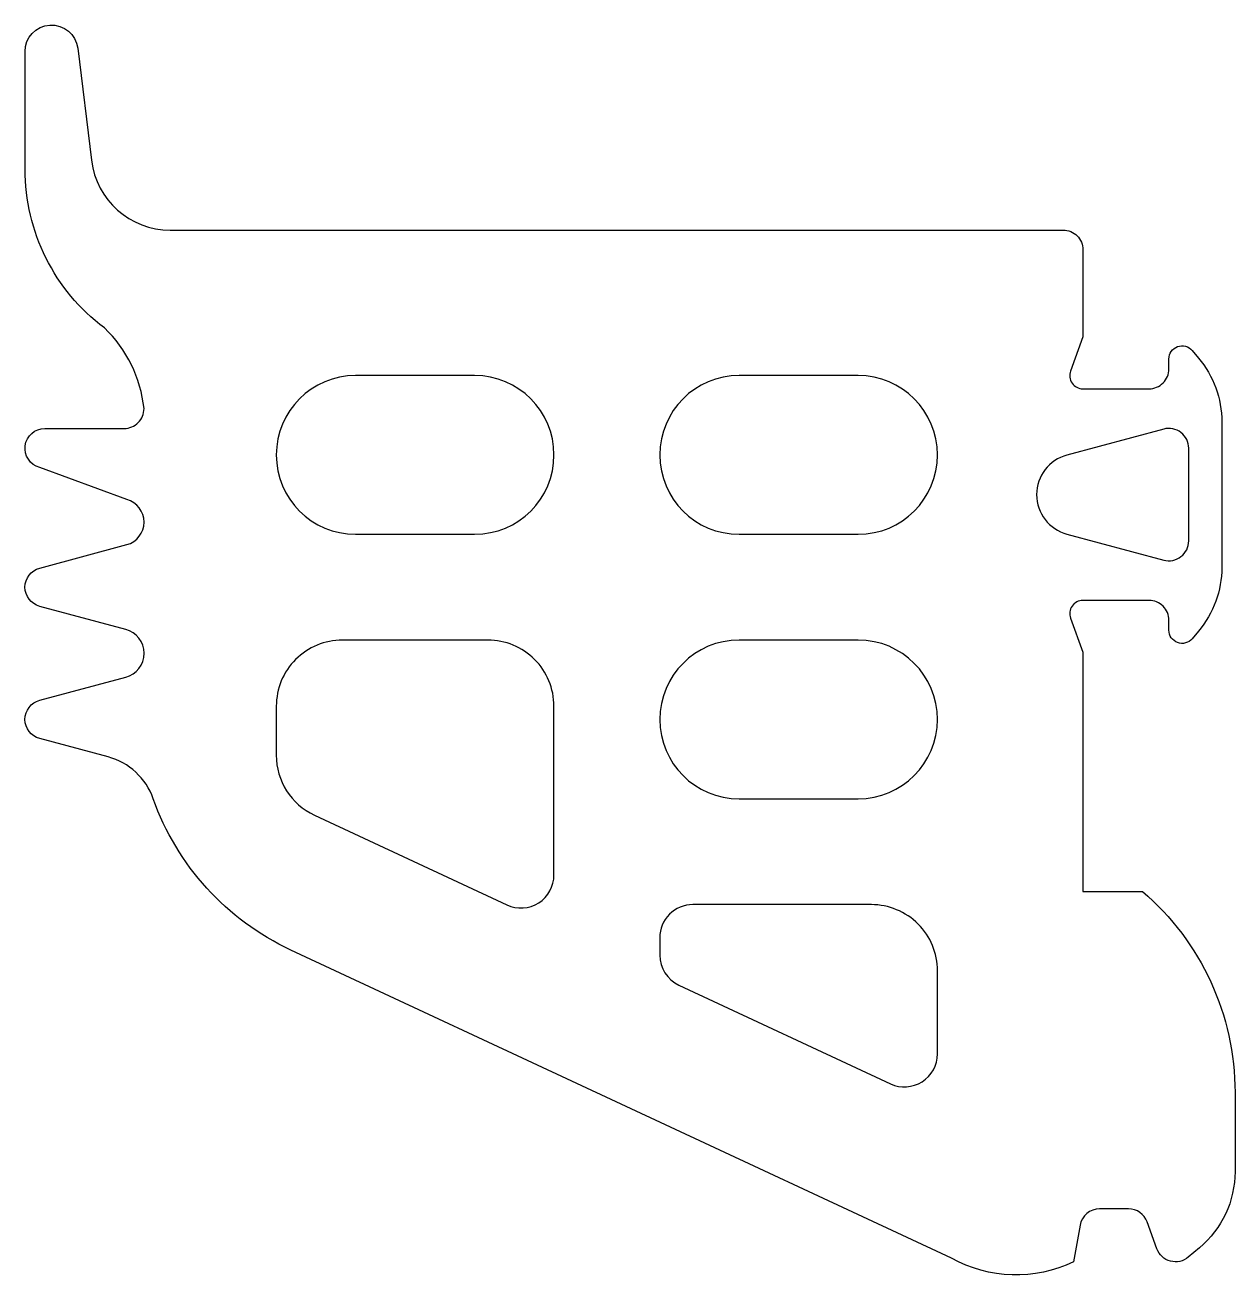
# Model space of a CAD drawing. Header units: millimetres. Extents: x -16 to 2.3, y -15.8 to 3.1.
import ezdxf

# ---------------------------------------------------------------- set-up
doc = ezdxf.new("R2010")
doc.units = ezdxf.units.MM

msp = doc.modelspace()

# ---------------------------------------------------------------- linework, layer by layer
for points in [[(-14.2, -2.7, 0.177582), (-14.8, -1.48, -0.236068), (-16, 0.92), (-16, 2.7, -0.940706), (-15.203, 2.749), (-14.995, 1.054, 0.378866), (-13.804, 0), (-0.3, 0, -0.414214), (0, -0.3), (0, -1.615), (-0.188, -2.132, 0.520567), (0, -2.4), (1, -2.4, 0.414214), (1.3, -2.1), (1.3, -1.95, -0.700208), (1.653, -1.821), (1.749, -1.936, -0.176327), (2.1, -2.9), (2.1, -5.1, -0.176327), (1.749, -6.064), (1.653, -6.179, -0.700207), (1.3, -6.05), (1.3, -5.9, 0.414214), (1, -5.6), (0, -5.6, 0.520567), (-0.188, -5.868), (0, -6.385), (0, -10), (0.9, -10, -0.219216), (2.3, -13.04), (2.3, -14.238, -0.221695), (1.764, -15.387), (1.594, -15.53, -0.520567), (1.119, -15.403), (0.972, -14.997, 0.315299), (0.69, -14.8), (0.252, -14.8, 0.36397), (-0.044, -15.048), (-0.141, -15.6, -0.245021), (-1.989, -15.545), (-11.982, -10.886, -0.201026), (-14.061, -8.598, 0.246853), (-14.745, -7.967), (-15.778, -7.69, -0.767327), (-15.778, -7.11), (-14.477, -6.762, 0.767327), (-14.477, -6.038), (-15.778, -5.69, -0.767327), (-15.778, -5.11), (-14.461, -4.757, 0.767327), (-14.461, -4.076), (-15.778, -3.59, -0.876976), (-15.7, -3), (-14.5, -3, 0.414214)], [(-11, -4.6), (-9.2, -4.6, 1), (-9.2, -2.2), (-11, -2.2, 1)], [(-5.2, -4.6), (-3.4, -4.6, 1), (-3.4, -2.2), (-5.2, -2.2, 1)], [(-5.2, -8.6), (-3.4, -8.6, 1), (-3.4, -6.2), (-5.2, -6.2, 1)]]:
    msp.add_lwpolyline(points, format="xyb", close=True)
for points in [[(1.222, -4.99, 0.493146), (1.6, -4.7), (1.6, -3.3, 0.493145), (1.222, -3.01), (-0.241, -3.402, 0.767327), (-0.241, -4.598), (1.222, -4.99)], [(-8, -9.751), (-8, -7.2, 0.414214), (-9, -6.2), (-11.2, -6.2, 0.414214), (-12.2, -7.2), (-12.2, -7.94, 0.291473), (-11.623, -8.847), (-8.711, -10.204, 0.548619), (-8, -9.751)], [(-2.2, -12.456), (-2.2, -11.2, 0.414214), (-3.2, -10.2), (-5.9, -10.2, 0.414214), (-6.4, -10.7), (-6.4, -10.963, 0.291473), (-6.111, -11.417), (-2.911, -12.909, 0.548619), (-2.2, -12.456)]]:
    msp.add_lwpolyline(points, format="xyb")

doc.saveas('drawing.dxf')
